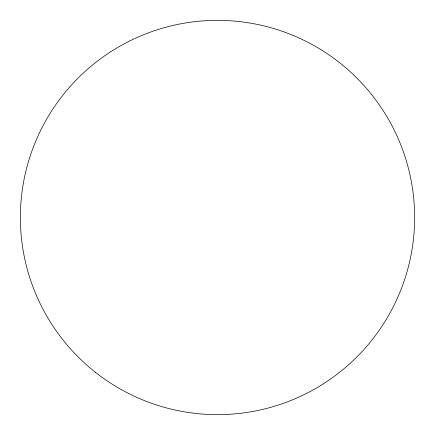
<?xml version="1.0" encoding="UTF-8"?>
<svg xmlns="http://www.w3.org/2000/svg" width="435" height="435" viewBox="0 0 435 435"><rect width="100%" height="100%" fill="white"/><g stroke="black" fill="none" stroke-linecap="round" stroke-linejoin="round"><path stroke-width="0.65" d="M95.651 372.48A197.147 197.147 0 0 0 412.641 245.536A197.147 197.147 0 0 0 144.208 34.485A197.147 197.147 0 0 0 95.651 372.48"/></g></svg>
